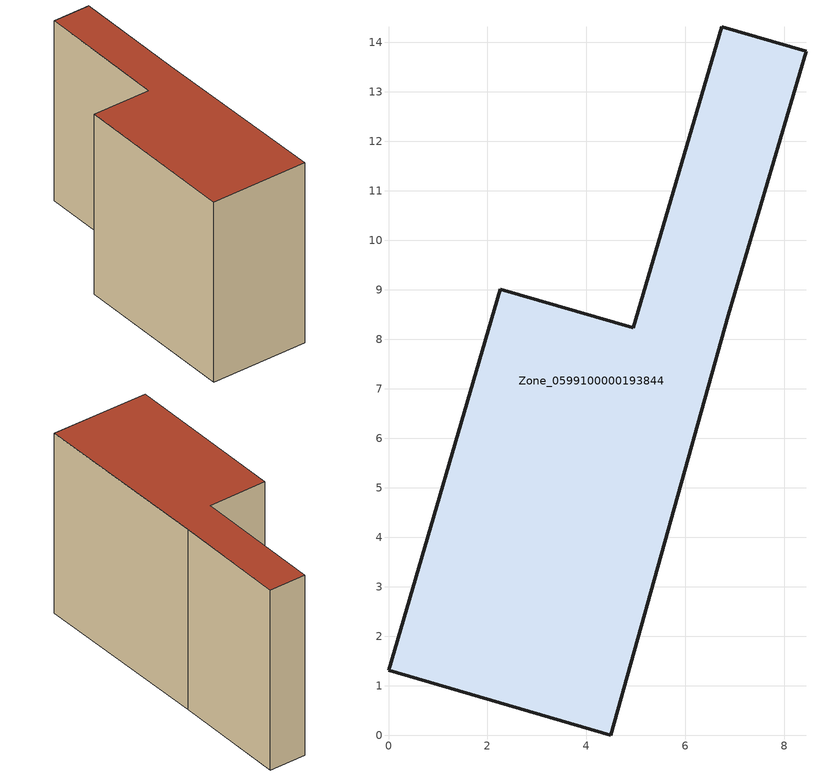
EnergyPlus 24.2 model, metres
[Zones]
Zone_0599100000193844
 floor ground (C_G): 0,1.32 2.26,9.02 4.95,8.23 6.74,14.32 8.44,13.82 6.87,8.49 4.49,0 z0
 wall outside (C_F): 2.26,9.02 0,1.32 4.49,0 6.87,8.49 8.44,13.82 6.74,14.32 4.95,8.23 2.26,9.02 z0:8.9
 roof outside (C_R): 6.74,14.32 4.95,8.23 2.26,9.02 0,1.32 4.49,0 6.87,8.49 8.44,13.82 z8.9
[BUILDING]
Pand.0599100000193844: North Axis=0; Terrain=City; Loads Convergence Tolerance Value=0.04; Temperature Convergence Tolerance Value=0.4; Solar Distribution=FullExterior; Maximum Number of Warmup Days=25; Minimum Number of Warmup Days=1
[Site:Location]
Rotterdam.The.Hague.AP_ZH_NLD Design_Conditions: Latitude=51.96; Longitude=4.45; Time Zone=1; Elevation=-4.5
[SITE:GROUNDTEMPERATURE:BUILDINGSURFACE]
18, 18, 18, 18, 18, 18, 18, 18, 18, 18, 18, 18
[MATERIAL] Thermal Absorptance=0.9; Solar Absorptance=0.7; Visible Absorptance=0.7
Name | Roughness | Thickness | Conductivity | Density | Specific Heat
G.TI.1946 | MediumSmooth | 0.15 | 1 | 540 | 1210
F.TI.1946 | Rough | 0.3 | 0.857143 | 1920 | 840
R.TI.1946 | MediumRough | 0.2 | 0.1 | 1500 | 1000
[CONSTRUCTION]
C_G: G.TI.1946
C_F: F.TI.1946
C_R: R.TI.1946
[ZONE]
Zone_0599100000193844: Type=1; Multiplier=1; Ceiling Height=Autocalculate; Volume=Autocalculate; Floor Area=autocalculate; Part of Total Floor Area=Yes
[ZONEINFILTRATION:DESIGNFLOWRATE]
Infil_Zone_0599100000193844: Zone or ZoneList or Space or SpaceList=Zone_0599100000193844; Schedule=AlwaysOn; Design Flow Rate Calculation Method=Flow/Area; Flow Rate per Floor Area=0.003; Constant Term Coefficient=1; Temperature Term Coefficient=0; Velocity Term Coefficient=0; Velocity Squared Term Coefficient=0
[HVACTEMPLATE:ZONE:IDEALLOADSAIRSYSTEM]
Zone_0599100000193844: Maximum Heating Supply Air Temperature=50; Minimum Cooling Supply Air Temperature=13; Maximum Heating Supply Air Humidity Ratio=0.0156; Minimum Cooling Supply Air Humidity Ratio=0.0077; Heating Limit=NoLimit; Cooling Limit=NoLimit; Dehumidification Control Type=ConstantSensibleHeatRatio; Cooling Sensible Heat Ratio=0.7; Dehumidification Setpoint=60; Humidification Control Type=None; Humidification Setpoint=30; Outdoor Air Method=None; Outdoor Air Flow Rate per Person=0.00944; Outdoor Air Flow Rate per Zone Floor Area=0; Outdoor Air Flow Rate per Zone=0; Demand Controlled Ventilation Type=None; Outdoor Air Economizer Type=NoEconomizer; Heat Recovery Type=None; Sensible Heat Recovery Effectiveness=0.7; Latent Heat Recovery Effectiveness=0.65
[ZONECONTROL:THERMOSTAT]
ThermostatControl_Zone_0599100000193844: Zone or ZoneList=Zone_0599100000193844; Control Type Schedule=DualSetpointControlType; Control 1=Thermostat_Zone_0599100000193844; Temperature Difference Between Cutout And Setpoint=0
[THERMOSTATSETPOINT:DUALSETPOINT]
Thermostat_Zone_0599100000193844: Heating Setpoint Temperature Schedule=HeatingSetpoint_Zone_0599100000193844; Cooling Setpoint Temperature Schedule=CoolingSetpoint_Zone_0599100000193844
[SCHEDULE:COMPACT]
HeatingSetpoint_Zone_0599100000193844: Through: 12/31, For: AllDays, Until: 24:00, 21
CoolingSetpoint_Zone_0599100000193844: Through: 12/31, For: AllDays, Until: 24:00, 24
DualSetpointControlType: Through: 12/31, For: AllDays, Until: 24:00, 4
AlwaysOn: Through: 12/31, For: AllDays, Until: 24:00, 1
